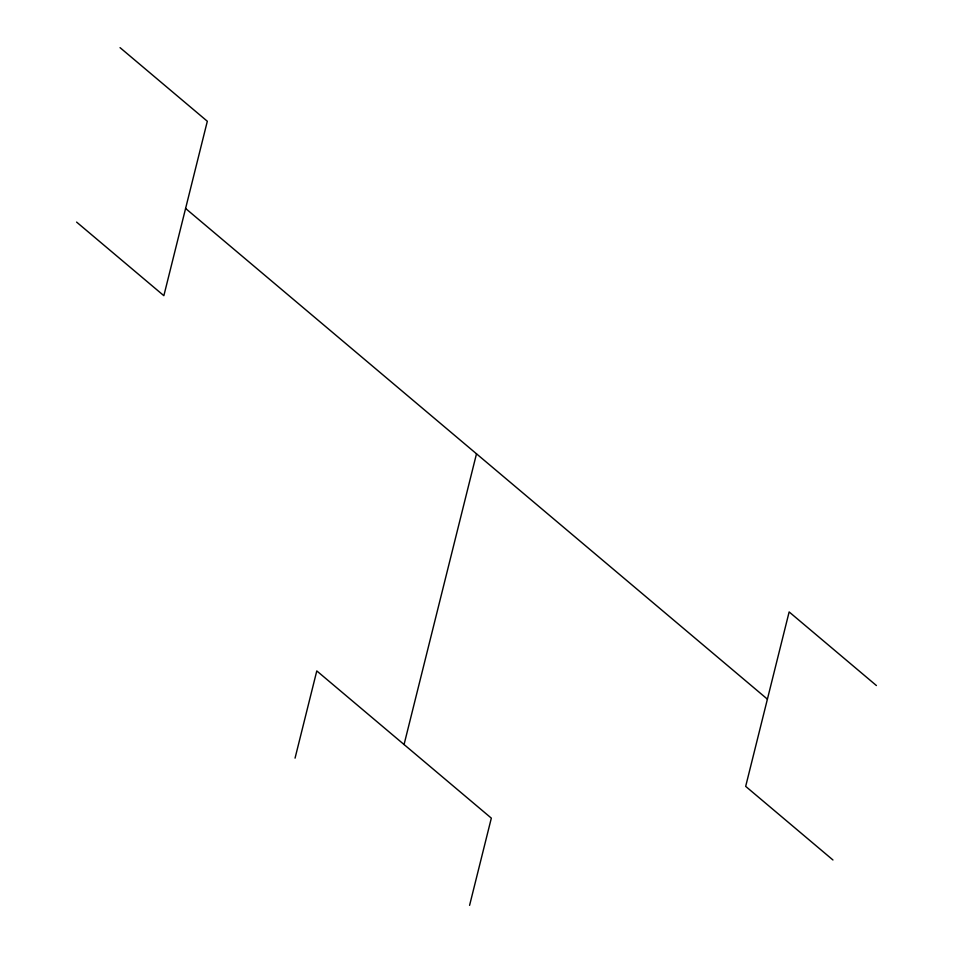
<?xml version="1.0" encoding="UTF-8"?>
<svg xmlns="http://www.w3.org/2000/svg" width="953" height="953" viewBox="0 0 953 953"><rect width="100%" height="100%" fill="white"/><g stroke="black" fill="none" stroke-linecap="round" stroke-linejoin="round"><path stroke-width="1.43" d="M295.049 758.147L316.789 670.924L491.331 818.139L469.591 905.35M404.06 744.531L476.5 453.807M120.054 47.65L207.325 121.257L163.856 295.68L76.585 222.085M876.415 685.541L789.144 611.933L745.675 786.368L832.946 859.975M185.597 208.469L767.403 699.157"/></g></svg>
